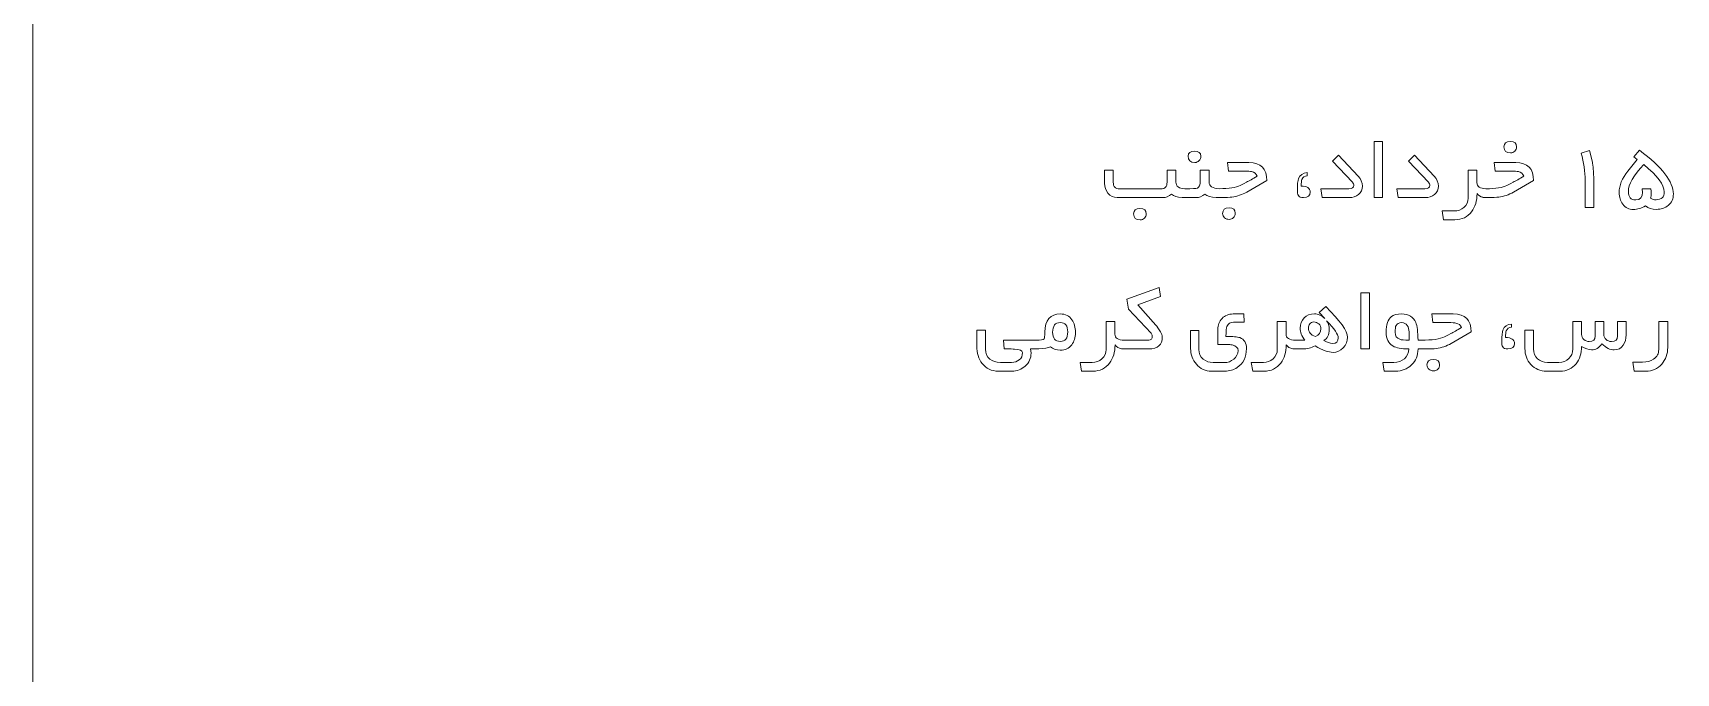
# Model space of a CAD drawing. Header units: millimetres. Extents: x -160 to 532, y -73 to 132.
# Drawn here: x -31.4 to 59.1, y -11.3 to 23.9 of the extents above; entities that cross this region are included whole.
import ezdxf

# ---------------------------------------------------------------- set-up
doc = ezdxf.new("R2010")
doc.units = ezdxf.units.MM
doc.header["$MEASUREMENT"] = 0
doc.layers.add('Layer 1', color=7, linetype='Continuous')

msp = doc.modelspace()

# ---------------------------------------------------------------- linework, layer by layer
at = {"layer": 'Layer 1', "color": 250, "lineweight": 18}
msp.add_open_spline([(-31.4052, -68.1438), (-31.4052, -68.1438), (-31.4052, 127.4564), (-31.4052, 127.4564), (-31.4052, 130.2103), (-29.1591, 132.4564), (-26.4052, 132.4564), (-26.4052, 132.4564), (139.1948, 132.4564), (139.1948, 132.4564), (141.9487, 132.4564), (144.1948, 130.2101), (144.1948, 127.4564), (144.1948, 127.4564), (144.1948, -68.1438), (144.1948, -68.1438), (144.1948, -70.8975), (141.9485, -73.1438), (139.1948, -73.1438), (139.1948, -73.1438), (-26.4052, -73.1438), (-26.4052, -73.1438), (-29.1589, -73.1438), (-31.4052, -70.8976), (-31.4052, -68.1438)], degree=3, knots=[0, 0, 0, 0, 0.125, 0.125, 0.125, 0.25, 0.25, 0.25, 0.375, 0.375, 0.375, 0.5, 0.5, 0.5, 0.625, 0.625, 0.625, 0.75, 0.75, 0.75, 0.875, 0.875, 0.875, 1, 1, 1, 1], dxfattribs=at)
at = {"layer": 'Layer 1', "color": 230, "lineweight": 9}
for points, knots in [([(32.9116, 17.1216), (32.9116, 17.0275), (32.8786, 16.9469), (32.8137, 16.881), (32.7486, 16.8152), (32.6691, 16.7822), (32.5767, 16.7822), (32.3314, 16.7822), (32.2088, 16.8957), (32.2088, 17.1216), (32.2088, 17.3129), (32.325, 17.4081), (32.5575, 17.4081), (32.7936, 17.4081), (32.9116, 17.3129), (32.9116, 17.1216)], [0, 0, 0, 0, 0.2, 0.2, 0.2, 0.4, 0.4, 0.4, 0.6, 0.6, 0.6, 0.8, 0.8, 0.8, 1, 1, 1, 1]), ([(42.9212, 14.8498), (42.9212, 14.8498), (42.4491, 14.8498), (42.4491, 14.8498), (42.4491, 14.8498), (42.4491, 17.9406), (42.4491, 17.9406), (42.4491, 17.9406), (42.9212, 17.9406), (42.9212, 17.9406), (42.9212, 17.9406), (42.9212, 14.8498), (42.9212, 14.8498)], [0, 0, 0, 0, 0.25, 0.25, 0.25, 0.5, 0.5, 0.5, 0.75, 0.75, 0.75, 1, 1, 1, 1]), ([(50.3002, 17.6395), (50.3002, 17.548), (50.2673, 17.4693), (50.2014, 17.4034), (50.1355, 17.3367), (50.0568, 17.3037), (49.9662, 17.3037), (49.7238, 17.3037), (49.603, 17.4154), (49.603, 17.6395), (49.603, 17.8326), (49.7202, 17.9296), (49.9535, 17.9296), (50.185, 17.9296), (50.3002, 17.8326), (50.3002, 17.6395)], [0, 0, 0, 0, 0.2, 0.2, 0.2, 0.4, 0.4, 0.4, 0.6, 0.6, 0.6, 0.8, 0.8, 0.8, 1, 1, 1, 1]), ([(54.5466, 14.3118), (54.5466, 14.3118), (54.0745, 14.3118), (54.0745, 14.3118), (54.0745, 14.3118), (54.0745, 15.7894), (54.0745, 15.7894), (54.0745, 16.2827), (53.9995, 16.7849), (53.8493, 17.2964), (53.8493, 17.2964), (54.3059, 17.4464), (54.3059, 17.4464), (54.3059, 17.4464), (54.4716, 16.8004), (54.4716, 16.8004), (54.4733, 16.7914), (54.4806, 16.7327), (54.4935, 16.6257), (54.5292, 16.3384), (54.5466, 16.0594), (54.5466, 15.7894), (54.5466, 15.7894), (54.5466, 14.3118), (54.5466, 14.3118)], [0, 0, 0, 0, 0.125, 0.125, 0.125, 0.25, 0.25, 0.25, 0.375, 0.375, 0.375, 0.5, 0.5, 0.5, 0.625, 0.625, 0.625, 0.75, 0.75, 0.75, 0.875, 0.875, 0.875, 1, 1, 1, 1]), ([(58.932, 15.0465), (58.932, 14.7875), (58.8377, 14.579), (58.6483, 14.4215), (58.4717, 14.2753), (58.2512, 14.202), (57.9868, 14.202), (57.7488, 14.202), (57.5494, 14.2642), (57.3866, 14.3887), (57.1614, 14.2605), (56.9428, 14.1965), (56.7305, 14.1965), (56.4871, 14.1965), (56.2923, 14.2925), (56.144, 14.4857), (56.0114, 14.6632), (55.9454, 14.8772), (55.9454, 15.1288), (55.9454, 15.5224), (56.1038, 15.9139), (56.4204, 16.3056), (56.4204, 16.3056), (56.9456, 16.9506), (56.9456, 16.9506), (56.9456, 16.9506), (56.758, 17.085), (56.758, 17.085), (56.758, 17.085), (57.0654, 17.452), (57.0654, 17.452), (58.3097, 16.5223), (58.932, 15.7208), (58.932, 15.0465)], [0, 0, 0, 0, 0.0909091, 0.0909091, 0.0909091, 0.1818182, 0.1818182, 0.1818182, 0.2727273, 0.2727273, 0.2727273, 0.3636364, 0.3636364, 0.3636364, 0.4545455, 0.4545455, 0.4545455, 0.5454545, 0.5454545, 0.5454545, 0.6363636, 0.6363636, 0.6363636, 0.7272727, 0.7272727, 0.7272727, 0.8181818, 0.8181818, 0.8181818, 0.9090909, 0.9090909, 0.9090909, 1, 1, 1, 1]), ([(36.5421, 15.7849), (36.5421, 15.7849), (35.4388, 15.1545), (35.4388, 15.1545), (35.1798, 15.0054), (34.9079, 14.913), (34.6244, 14.8772), (34.5055, 14.8619), (34.2839, 14.8529), (33.9592, 14.8504), (33.9592, 14.8504), (33.9592, 14.8498), (33.9592, 14.8498), (33.9592, 14.8498), (33.819, 14.8498), (33.819, 14.8498), (33.819, 14.8498), (33.8009, 14.8498), (33.8009, 14.8498), (33.8009, 14.8498), (33.7992, 14.8498), (33.7992, 14.8498), (33.7992, 14.8498), (33.7867, 14.8498), (33.7867, 14.8498), (33.7867, 14.8498), (33.7791, 14.8498), (33.7791, 14.8498), (33.7791, 14.8498), (33.7587, 14.8498), (33.7587, 14.8498), (33.7587, 14.8498), (33.7587, 14.8503), (33.7587, 14.8503), (33.4764, 14.856), (33.267, 14.9179), (33.1311, 15.0364), (32.9701, 14.912), (32.8155, 14.8498), (32.6672, 14.8498), (32.6672, 14.8498), (32.0689, 14.8498), (32.0689, 14.8498), (32.0689, 14.8498), (32.051, 14.8498), (32.051, 14.8498), (32.051, 14.8498), (31.8739, 14.8498), (31.8739, 14.8498), (31.8739, 14.8498), (31.8739, 14.8559), (31.8739, 14.8559), (31.5983, 14.8744), (31.4078, 14.9344), (31.3022, 15.0364), (31.1374, 14.912), (30.9819, 14.8498), (30.8355, 14.8498), (30.8355, 14.8498), (28.2946, 14.8498), (28.2946, 14.8498), (28.0943, 14.8498), (27.9277, 14.9321), (27.7932, 15.0969), (27.6679, 15.2505), (27.6057, 15.4299), (27.6057, 15.6358), (27.6057, 15.6358), (27.6057, 16.365), (27.6057, 16.365), (27.6057, 16.365), (28.0887, 16.365), (28.0887, 16.365), (28.0887, 16.365), (28.0887, 15.7026), (28.0887, 15.7026), (28.0887, 15.5653), (28.1153, 15.4693), (28.1693, 15.4144), (28.2224, 15.3604), (28.3165, 15.3328), (28.4502, 15.3328), (28.4502, 15.3328), (30.6937, 15.3328), (30.6937, 15.3328), (30.8282, 15.3328), (30.9206, 15.3604), (30.9718, 15.4144), (31.0222, 15.4693), (31.0478, 15.5653), (31.0478, 15.7026), (31.0478, 15.7026), (31.0478, 16.365), (31.0478, 16.365), (31.0478, 16.365), (31.5364, 16.365), (31.5364, 16.365), (31.5364, 16.365), (31.5364, 15.7026), (31.5364, 15.7026), (31.5364, 15.4645), (31.7012, 15.342), (32.0306, 15.3333), (32.4327, 15.3356), (32.6613, 15.3473), (32.7175, 15.3677), (32.8246, 15.4052), (32.8786, 15.5479), (32.8786, 15.7967), (32.8786, 15.859), (32.8786, 15.9542), (32.8786, 16.0804), (32.8786, 16.2075), (32.8786, 16.3028), (32.8786, 16.365), (32.8786, 16.365), (33.3618, 16.365), (33.3618, 16.365), (33.3618, 16.365), (33.3618, 15.7026), (33.3618, 15.7026), (33.3618, 15.4737), (33.5479, 15.3506), (33.9192, 15.3342), (34.4588, 15.344), (34.8454, 15.4041), (35.0801, 15.515), (35.1001, 15.5241), (35.2164, 15.5844), (35.4286, 15.6971), (35.5612, 15.7684), (35.7581, 15.8783), (36.0187, 16.0264), (35.9557, 16.1582), (35.8522, 16.2424), (35.7077, 16.278), (35.6454, 16.2917), (35.5027, 16.299), (35.2813, 16.299), (35.2813, 16.299), (34.4367, 16.299), (34.4367, 16.299), (34.4367, 16.299), (34.37, 16.7768), (34.37, 16.7768), (34.37, 16.7768), (35.5595, 16.7768), (35.5595, 16.7768), (36.2145, 16.7768), (36.5421, 16.4464), (36.5421, 15.7849)], [0, 0, 0, 0, 0.02, 0.02, 0.02, 0.04, 0.04, 0.04, 0.06, 0.06, 0.06, 0.08, 0.08, 0.08, 0.1, 0.1, 0.1, 0.12, 0.12, 0.12, 0.14, 0.14, 0.14, 0.16, 0.16, 0.16, 0.18, 0.18, 0.18, 0.2, 0.2, 0.2, 0.22, 0.22, 0.22, 0.24, 0.24, 0.24, 0.26, 0.26, 0.26, 0.28, 0.28, 0.28, 0.3, 0.3, 0.3, 0.32, 0.32, 0.32, 0.34, 0.34, 0.34, 0.36, 0.36, 0.36, 0.38, 0.38, 0.38, 0.4, 0.4, 0.4, 0.42, 0.42, 0.42, 0.44, 0.44, 0.44, 0.46, 0.46, 0.46, 0.48, 0.48, 0.48, 0.5, 0.5, 0.5, 0.52, 0.52, 0.52, 0.54, 0.54, 0.54, 0.56, 0.56, 0.56, 0.58, 0.58, 0.58, 0.6, 0.6, 0.6, 0.62, 0.62, 0.62, 0.64, 0.64, 0.64, 0.66, 0.66, 0.66, 0.68, 0.68, 0.68, 0.7, 0.7, 0.7, 0.72, 0.72, 0.72, 0.74, 0.74, 0.74, 0.76, 0.76, 0.76, 0.78, 0.78, 0.78, 0.8, 0.8, 0.8, 0.82, 0.82, 0.82, 0.84, 0.84, 0.84, 0.86, 0.86, 0.86, 0.88, 0.88, 0.88, 0.9, 0.9, 0.9, 0.92, 0.92, 0.92, 0.94, 0.94, 0.94, 0.96, 0.96, 0.96, 0.98, 0.98, 0.98, 1, 1, 1, 1]), ([(41.804, 15.4802), (41.804, 15.2871), (41.7318, 15.1316), (41.5863, 15.0135), (41.4527, 14.9047), (41.2871, 14.8498), (41.0904, 14.8498), (41.0904, 14.8498), (39.5926, 14.8498), (39.5926, 14.8498), (39.5926, 14.8498), (39.5258, 15.3328), (39.5258, 15.3328), (39.5258, 15.3328), (41.063, 15.3328), (41.063, 15.3328), (41.2423, 15.3328), (41.3319, 15.396), (41.3319, 15.5214), (41.3319, 15.5854), (41.3064, 15.644), (41.2541, 15.6962), (41.2541, 15.6962), (40.1663, 16.849), (40.1663, 16.849), (40.1663, 16.849), (40.4911, 17.1775), (40.4911, 17.1775), (40.4911, 17.1775), (41.5762, 16.0264), (41.5762, 16.0264), (41.7281, 15.8672), (41.804, 15.6851), (41.804, 15.4802)], [0, 0, 0, 0, 0.0909091, 0.0909091, 0.0909091, 0.1818182, 0.1818182, 0.1818182, 0.2727273, 0.2727273, 0.2727273, 0.3636364, 0.3636364, 0.3636364, 0.4545455, 0.4545455, 0.4545455, 0.5454545, 0.5454545, 0.5454545, 0.6363636, 0.6363636, 0.6363636, 0.7272727, 0.7272727, 0.7272727, 0.8181818, 0.8181818, 0.8181818, 0.9090909, 0.9090909, 0.9090909, 1, 1, 1, 1]), ([(45.989, 15.4802), (45.989, 15.2871), (45.9168, 15.1316), (45.7713, 15.0135), (45.6376, 14.9047), (45.472, 14.8498), (45.2753, 14.8498), (45.2753, 14.8498), (43.7776, 14.8498), (43.7776, 14.8498), (43.7776, 14.8498), (43.7108, 15.3328), (43.7108, 15.3328), (43.7108, 15.3328), (45.248, 15.3328), (45.248, 15.3328), (45.4272, 15.3328), (45.5169, 15.396), (45.5169, 15.5214), (45.5169, 15.5854), (45.4913, 15.644), (45.4391, 15.6962), (45.4391, 15.6962), (44.3513, 16.849), (44.3513, 16.849), (44.3513, 16.849), (44.6761, 17.1775), (44.6761, 17.1775), (44.6761, 17.1775), (45.7612, 16.0264), (45.7612, 16.0264), (45.9131, 15.8672), (45.989, 15.6851), (45.989, 15.4802)], [0, 0, 0, 0, 0.0909091, 0.0909091, 0.0909091, 0.1818182, 0.1818182, 0.1818182, 0.2727273, 0.2727273, 0.2727273, 0.3636364, 0.3636364, 0.3636364, 0.4545455, 0.4545455, 0.4545455, 0.5454545, 0.5454545, 0.5454545, 0.6363636, 0.6363636, 0.6363636, 0.7272727, 0.7272727, 0.7272727, 0.8181818, 0.8181818, 0.8181818, 0.9090909, 0.9090909, 0.9090909, 1, 1, 1, 1]), ([(51.2298, 15.7821), (51.2298, 15.7821), (50.1254, 15.1526), (50.1254, 15.1526), (49.8665, 15.0045), (49.5948, 14.912), (49.3103, 14.8764), (49.1913, 14.8616), (48.9673, 14.8529), (48.6377, 14.8504), (48.6377, 14.8504), (48.6377, 14.8498), (48.6377, 14.8498), (48.6377, 14.8498), (48.604, 14.8503), (48.604, 14.8503), (48.604, 14.8503), (48.6013, 14.8503), (48.6013, 14.8503), (48.6013, 14.8503), (48.4446, 14.8498), (48.4446, 14.8498), (48.4446, 14.8498), (48.4446, 14.8688), (48.4446, 14.8688), (48.3005, 14.8999), (48.1922, 14.9696), (48.12, 15.0776), (48.12, 14.6741), (48.0193, 14.3392), (47.8189, 14.073), (47.5993, 13.7784), (47.2918, 13.631), (46.8984, 13.631), (46.8984, 13.631), (46.2725, 13.631), (46.2725, 13.631), (46.2725, 13.631), (46.1949, 14.1142), (46.1949, 14.1142), (46.1949, 14.1142), (46.86, 14.1142), (46.86, 14.1142), (47.0677, 14.1142), (47.2461, 14.1791), (47.3944, 14.31), (47.55, 14.4453), (47.6276, 14.6165), (47.6276, 14.8215), (47.6276, 14.8215), (47.6276, 16.365), (47.6276, 16.365), (47.6276, 16.365), (48.1108, 16.365), (48.1108, 16.365), (48.1108, 16.365), (48.1108, 15.6705), (48.1108, 15.6705), (48.1108, 15.4581), (48.2781, 15.3459), (48.6124, 15.3336), (49.1481, 15.3439), (49.5325, 15.4044), (49.7669, 15.5141), (49.786, 15.5231), (49.9023, 15.5844), (50.1145, 15.6971), (50.2471, 15.7684), (50.444, 15.8783), (50.7046, 16.0264), (50.6416, 16.1582), (50.5381, 16.2424), (50.3935, 16.278), (50.3313, 16.2917), (50.1886, 16.299), (49.9672, 16.299), (49.9672, 16.299), (49.1226, 16.299), (49.1226, 16.299), (49.1226, 16.299), (49.0559, 16.7768), (49.0559, 16.7768), (49.0559, 16.7768), (50.2463, 16.7768), (50.2463, 16.7768), (50.9022, 16.7768), (51.2298, 16.4455), (51.2298, 15.7821)], [0, 0, 0, 0, 0.0344828, 0.0344828, 0.0344828, 0.0689655, 0.0689655, 0.0689655, 0.1034483, 0.1034483, 0.1034483, 0.137931, 0.137931, 0.137931, 0.1724138, 0.1724138, 0.1724138, 0.2068966, 0.2068966, 0.2068966, 0.2413793, 0.2413793, 0.2413793, 0.2758621, 0.2758621, 0.2758621, 0.3103448, 0.3103448, 0.3103448, 0.3448276, 0.3448276, 0.3448276, 0.3793103, 0.3793103, 0.3793103, 0.4137931, 0.4137931, 0.4137931, 0.4482759, 0.4482759, 0.4482759, 0.4827586, 0.4827586, 0.4827586, 0.5172414, 0.5172414, 0.5172414, 0.5517241, 0.5517241, 0.5517241, 0.5862069, 0.5862069, 0.5862069, 0.6206897, 0.6206897, 0.6206897, 0.6551724, 0.6551724, 0.6551724, 0.6896552, 0.6896552, 0.6896552, 0.7241379, 0.7241379, 0.7241379, 0.7586207, 0.7586207, 0.7586207, 0.7931034, 0.7931034, 0.7931034, 0.8275862, 0.8275862, 0.8275862, 0.862069, 0.862069, 0.862069, 0.8965517, 0.8965517, 0.8965517, 0.9310345, 0.9310345, 0.9310345, 0.9655172, 0.9655172, 0.9655172, 1, 1, 1, 1]), ([(58.4269, 15.1663), (58.4269, 15.5452), (58.0517, 16.0457), (57.3024, 16.6669), (56.7342, 16.0712), (56.4506, 15.5745), (56.4506, 15.1764), (56.4506, 14.8745), (56.5859, 14.7236), (56.8576, 14.7236), (57.1057, 14.7236), (57.23, 14.8626), (57.2319, 15.1417), (57.2283, 15.1609), (57.221, 15.2212), (57.2081, 15.3219), (57.2081, 15.3219), (57.6812, 15.3219), (57.6812, 15.3219), (57.7022, 15.2798), (57.7132, 15.2186), (57.7132, 15.138), (57.7132, 14.988), (57.6967, 14.8818), (57.6637, 14.8196), (57.758, 14.7592), (57.8623, 14.729), (57.9767, 14.729), (58.2769, 14.729), (58.4269, 14.8745), (58.4269, 15.1663)], [0, 0, 0, 0, 0.1, 0.1, 0.1, 0.2, 0.2, 0.2, 0.3, 0.3, 0.3, 0.4, 0.4, 0.4, 0.5, 0.5, 0.5, 0.6, 0.6, 0.6, 0.7, 0.7, 0.7, 0.8, 0.8, 0.8, 0.9, 0.9, 0.9, 1, 1, 1, 1]), ([(38.9329, 15.1453), (38.9329, 14.9486), (38.8103, 14.8498), (38.5651, 14.8498), (38.4205, 14.8498), (38.3245, 14.8882), (38.2787, 14.9651), (38.2431, 15.0227), (38.2247, 15.1271), (38.2247, 15.2798), (38.2247, 15.5698), (38.2467, 15.7738), (38.2915, 15.8919), (38.3665, 16.0905), (38.524, 16.2012), (38.7636, 16.2223), (38.7636, 16.2223), (38.7636, 16.0474), (38.7636, 16.0474), (38.6228, 16.0356), (38.5276, 15.9679), (38.4792, 15.8462), (38.4526, 15.7804), (38.4351, 15.6577), (38.4287, 15.4783), (38.7646, 15.4783), (38.9329, 15.3677), (38.9329, 15.1453)], [0, 0, 0, 0, 0.1111111, 0.1111111, 0.1111111, 0.2222222, 0.2222222, 0.2222222, 0.3333333, 0.3333333, 0.3333333, 0.4444444, 0.4444444, 0.4444444, 0.5555556, 0.5555556, 0.5555556, 0.6666667, 0.6666667, 0.6666667, 0.7777778, 0.7777778, 0.7777778, 0.8888889, 0.8888889, 0.8888889, 1, 1, 1, 1]), ([(29.9058, 13.9531), (29.9058, 13.8579), (29.873, 13.7793), (29.808, 13.7152), (29.7431, 13.6522), (29.6634, 13.6201), (29.571, 13.6201), (29.3294, 13.6201), (29.2087, 13.7308), (29.2087, 13.9531), (29.2087, 14.148), (29.3231, 14.2458), (29.5518, 14.2458), (29.7879, 14.2458), (29.9058, 14.148), (29.9058, 13.9531)], [0, 0, 0, 0, 0.2, 0.2, 0.2, 0.4, 0.4, 0.4, 0.6, 0.6, 0.6, 0.8, 0.8, 0.8, 1, 1, 1, 1]), ([(34.8074, 13.9861), (34.8074, 13.8928), (34.7754, 13.8131), (34.7122, 13.7473), (34.649, 13.6805), (34.5704, 13.6475), (34.4761, 13.6475), (34.3728, 13.6475), (34.2877, 13.6758), (34.22, 13.7336), (34.1467, 13.7949), (34.1101, 13.8763), (34.1101, 13.9779), (34.1101, 14.1782), (34.2273, 14.2788), (34.4606, 14.2788), (34.6921, 14.2788), (34.8074, 14.181), (34.8074, 13.9861)], [0, 0, 0, 0, 0.1666667, 0.1666667, 0.1666667, 0.3333333, 0.3333333, 0.3333333, 0.5, 0.5, 0.5, 0.6666667, 0.6666667, 0.6666667, 0.8333333, 0.8333333, 0.8333333, 1, 1, 1, 1]), ([(30.7846, 7.1769), (30.7846, 6.7394), (30.5384, 6.5208), (30.0471, 6.5208), (30.0471, 6.5208), (28.7048, 6.5208), (28.7048, 6.5208), (28.7048, 6.5208), (28.6935, 6.5208), (28.6935, 6.5208), (28.6935, 6.5208), (28.5392, 6.5208), (28.5392, 6.5208), (28.5392, 6.5208), (28.5392, 6.5343), (28.5392, 6.5343), (28.3813, 6.5623), (28.2638, 6.6338), (28.1871, 6.7486), (28.1871, 6.3451), (28.0864, 6.0102), (27.886, 5.744), (27.6664, 5.4494), (27.3589, 5.302), (26.9655, 5.302), (26.9655, 5.302), (26.3396, 5.302), (26.3396, 5.302), (26.3396, 5.302), (26.262, 5.7852), (26.262, 5.7852), (26.262, 5.7852), (26.9271, 5.7852), (26.9271, 5.7852), (27.1348, 5.7852), (27.3131, 5.8501), (27.4614, 5.981), (27.6171, 6.1164), (27.6947, 6.2875), (27.6947, 6.4925), (27.6947, 6.4925), (27.6947, 8.036), (27.6947, 8.036), (27.6947, 8.036), (28.1779, 8.036), (28.1779, 8.036), (28.1779, 8.036), (28.1779, 7.3415), (28.1779, 7.3415), (28.1779, 7.1238), (28.3536, 7.0113), (28.7048, 7.0038), (28.7048, 7.0038), (30.0453, 7.0038), (30.0453, 7.0038), (30.1724, 7.0038), (30.2356, 7.079), (30.2356, 7.229), (30.2356, 7.2986), (30.2154, 7.3543), (30.1743, 7.3955), (30.1743, 7.3955), (28.9225, 8.7148), (28.9225, 8.7148), (28.9225, 8.7148), (28.8421, 9.2539), (28.8421, 9.2539), (28.8421, 9.2539), (30.6116, 9.897), (30.6116, 9.897), (30.6116, 9.897), (30.6839, 9.4093), (30.6839, 9.4093), (30.6839, 9.4093), (29.4359, 8.9426), (29.4359, 8.9426), (29.4359, 8.9426), (30.425, 7.8365), (30.425, 7.8365), (30.4945, 7.7578), (30.5842, 7.6306), (30.6931, 7.4559), (30.7544, 7.358), (30.7846, 7.2646), (30.7846, 7.1769)], [0, 0, 0, 0, 0.0357143, 0.0357143, 0.0357143, 0.0714286, 0.0714286, 0.0714286, 0.1071429, 0.1071429, 0.1071429, 0.1428571, 0.1428571, 0.1428571, 0.1785714, 0.1785714, 0.1785714, 0.2142857, 0.2142857, 0.2142857, 0.25, 0.25, 0.25, 0.2857143, 0.2857143, 0.2857143, 0.3214286, 0.3214286, 0.3214286, 0.3571429, 0.3571429, 0.3571429, 0.3928571, 0.3928571, 0.3928571, 0.4285714, 0.4285714, 0.4285714, 0.4642857, 0.4642857, 0.4642857, 0.5, 0.5, 0.5, 0.5357143, 0.5357143, 0.5357143, 0.5714286, 0.5714286, 0.5714286, 0.6071429, 0.6071429, 0.6071429, 0.6428571, 0.6428571, 0.6428571, 0.6785714, 0.6785714, 0.6785714, 0.7142857, 0.7142857, 0.7142857, 0.75, 0.75, 0.75, 0.7857143, 0.7857143, 0.7857143, 0.8214286, 0.8214286, 0.8214286, 0.8571429, 0.8571429, 0.8571429, 0.8928571, 0.8928571, 0.8928571, 0.9285714, 0.9285714, 0.9285714, 0.9642857, 0.9642857, 0.9642857, 1, 1, 1, 1]), ([(42.1906, 6.5208), (42.1906, 6.5208), (41.7185, 6.5208), (41.7185, 6.5208), (41.7185, 6.5208), (41.7185, 9.6116), (41.7185, 9.6116), (41.7185, 9.6116), (42.1906, 9.6116), (42.1906, 9.6116), (42.1906, 9.6116), (42.1906, 6.5208), (42.1906, 6.5208)], [0, 0, 0, 0, 0.25, 0.25, 0.25, 0.5, 0.5, 0.5, 0.75, 0.75, 0.75, 1, 1, 1, 1]), ([(26.0057, 7.4276), (26.0057, 7.1503), (25.937, 6.9234), (25.7998, 6.7468), (25.6498, 6.5519), (25.4403, 6.455), (25.1703, 6.455), (24.9644, 6.455), (24.7833, 6.5154), (24.6269, 6.6361), (24.496, 6.5792), (24.2822, 6.5429), (23.9862, 6.5273), (23.9862, 6.5273), (23.9862, 6.5208), (23.9862, 6.5208), (23.9862, 6.5208), (23.8098, 6.5208), (23.8098, 6.5208), (23.8098, 6.5208), (23.5388, 6.5208), (23.5388, 6.5208), (23.5388, 6.5208), (23.5608, 6.2847), (23.5608, 6.2847), (23.5608, 6.0048), (23.4547, 5.7687), (23.2424, 5.5775), (23.0348, 5.3945), (22.7896, 5.302), (22.5059, 5.302), (22.5059, 5.302), (21.7639, 5.302), (21.7639, 5.302), (21.3833, 5.302), (21.084, 5.4411), (20.8663, 5.7202), (20.6677, 5.9755), (20.5689, 6.2984), (20.5689, 6.6901), (20.5689, 6.6901), (20.5689, 7.5528), (20.5689, 7.5528), (20.5689, 7.5528), (21.052, 7.5528), (21.052, 7.5528), (21.052, 7.5528), (21.052, 6.5052), (21.052, 6.5052), (21.052, 6.2755), (21.1326, 6.0953), (21.2936, 5.9645), (21.4418, 5.8446), (21.634, 5.7852), (21.8691, 5.7852), (21.8691, 5.7852), (22.4884, 5.7852), (22.4884, 5.7852), (22.6596, 5.7852), (22.8014, 5.831), (22.9122, 5.9225), (23.0301, 6.0203), (23.0887, 6.1548), (23.0887, 6.325), (23.0887, 6.4284), (22.9414, 6.4925), (22.6469, 6.5154), (22.5929, 6.5208), (22.4061, 6.5236), (22.0859, 6.5236), (22.0859, 6.5236), (22.0429, 7.0038), (22.0429, 7.0038), (22.0429, 7.0038), (23.8098, 7.0038), (23.8098, 7.0038), (23.8098, 7.0038), (23.8225, 7.0038), (23.8225, 7.0038), (24.0893, 7.0046), (24.2452, 7.0312), (24.2911, 7.0844), (24.3048, 7.1019), (24.3149, 7.2253), (24.3203, 7.454), (24.3368, 8.1165), (24.6241, 8.4478), (25.184, 8.4478), (25.4521, 8.4478), (25.6608, 8.3407), (25.8108, 8.1266), (25.9408, 7.9389), (26.0057, 7.7057), (26.0057, 7.4276)], [0, 0, 0, 0, 0.0322581, 0.0322581, 0.0322581, 0.0645161, 0.0645161, 0.0645161, 0.0967742, 0.0967742, 0.0967742, 0.1290323, 0.1290323, 0.1290323, 0.1612903, 0.1612903, 0.1612903, 0.1935484, 0.1935484, 0.1935484, 0.2258065, 0.2258065, 0.2258065, 0.2580645, 0.2580645, 0.2580645, 0.2903226, 0.2903226, 0.2903226, 0.3225806, 0.3225806, 0.3225806, 0.3548387, 0.3548387, 0.3548387, 0.3870968, 0.3870968, 0.3870968, 0.4193548, 0.4193548, 0.4193548, 0.4516129, 0.4516129, 0.4516129, 0.483871, 0.483871, 0.483871, 0.516129, 0.516129, 0.516129, 0.5483871, 0.5483871, 0.5483871, 0.5806452, 0.5806452, 0.5806452, 0.6129032, 0.6129032, 0.6129032, 0.6451613, 0.6451613, 0.6451613, 0.6774194, 0.6774194, 0.6774194, 0.7096774, 0.7096774, 0.7096774, 0.7419355, 0.7419355, 0.7419355, 0.7741935, 0.7741935, 0.7741935, 0.8064516, 0.8064516, 0.8064516, 0.8387097, 0.8387097, 0.8387097, 0.8709677, 0.8709677, 0.8709677, 0.9032258, 0.9032258, 0.9032258, 0.9354839, 0.9354839, 0.9354839, 0.9677419, 0.9677419, 0.9677419, 1, 1, 1, 1]), ([(35.4216, 6.5437), (35.4216, 6.0715), (35.2506, 5.723), (34.9093, 5.4997), (34.707, 5.368), (34.4839, 5.302), (34.2386, 5.302), (34.2386, 5.302), (33.4901, 5.302), (33.4901, 5.302), (33.159, 5.302), (32.8835, 5.4284), (32.664, 5.68), (32.4526, 5.9206), (32.3475, 6.2097), (32.3475, 6.5455), (32.3475, 6.5455), (32.3475, 7.5419), (32.3475, 7.5419), (32.3475, 7.5419), (32.8031, 7.5419), (32.8031, 7.5419), (32.8031, 7.5419), (32.8031, 6.4925), (32.8031, 6.4925), (32.8031, 6.2774), (32.8817, 6.1027), (33.0392, 5.9673), (33.1892, 5.8383), (33.3722, 5.7742), (33.588, 5.7742), (33.588, 5.7742), (34.2103, 5.7742), (34.2103, 5.7742), (34.3997, 5.7742), (34.5689, 5.8355), (34.719, 5.959), (34.8799, 6.0871), (34.9605, 6.2444), (34.9605, 6.4302), (34.9605, 6.5894), (34.8507, 6.6937), (34.6311, 6.7432), (34.5717, 6.7559), (34.5314, 6.7623), (34.5103, 6.7623), (34.5103, 6.7623), (33.8406, 6.7623), (33.8406, 6.7623), (33.8406, 6.7623), (33.8406, 7.5903), (33.8406, 7.5903), (33.8406, 7.8384), (33.9203, 8.0433), (34.0785, 8.2052), (34.2377, 8.3672), (34.4417, 8.4478), (34.6915, 8.4478), (34.6915, 8.4478), (35.2688, 8.4478), (35.2688, 8.4478), (35.2688, 8.4478), (35.2881, 7.9921), (35.2881, 7.9921), (35.2881, 7.9921), (34.7089, 7.9921), (34.7089, 7.9921), (34.536, 7.9921), (34.416, 7.9153), (34.3502, 7.7615), (34.3191, 7.6874), (34.3, 7.5044), (34.2908, 7.2134), (34.6723, 7.2134), (34.9266, 7.1896), (35.0539, 7.1439), (35.299, 7.0505), (35.4216, 6.8512), (35.4216, 6.5437)], [0, 0, 0, 0, 0.0384615, 0.0384615, 0.0384615, 0.0769231, 0.0769231, 0.0769231, 0.1153846, 0.1153846, 0.1153846, 0.1538462, 0.1538462, 0.1538462, 0.1923077, 0.1923077, 0.1923077, 0.2307692, 0.2307692, 0.2307692, 0.2692308, 0.2692308, 0.2692308, 0.3076923, 0.3076923, 0.3076923, 0.3461538, 0.3461538, 0.3461538, 0.3846154, 0.3846154, 0.3846154, 0.4230769, 0.4230769, 0.4230769, 0.4615385, 0.4615385, 0.4615385, 0.5, 0.5, 0.5, 0.5384615, 0.5384615, 0.5384615, 0.5769231, 0.5769231, 0.5769231, 0.6153846, 0.6153846, 0.6153846, 0.6538462, 0.6538462, 0.6538462, 0.6923077, 0.6923077, 0.6923077, 0.7307692, 0.7307692, 0.7307692, 0.7692308, 0.7692308, 0.7692308, 0.8076923, 0.8076923, 0.8076923, 0.8461538, 0.8461538, 0.8461538, 0.8846154, 0.8846154, 0.8846154, 0.9230769, 0.9230769, 0.9230769, 0.9615385, 0.9615385, 0.9615385, 1, 1, 1, 1]), ([(40.9838, 7.1622), (40.9838, 6.95), (40.9041, 6.7587), (40.7449, 6.5885), (40.5857, 6.4192), (40.4018, 6.3342), (40.1923, 6.3342), (39.937, 6.3342), (39.6068, 6.4531), (39.2004, 6.6901), (38.9936, 6.583), (38.7622, 6.5281), (38.5061, 6.5262), (38.5061, 6.5262), (38.13, 6.5224), (38.13, 6.5224), (38.13, 6.5224), (38.13, 6.5208), (38.13, 6.5208), (38.13, 6.5208), (38.0806, 6.5219), (38.0806, 6.5219), (38.0806, 6.5219), (37.9698, 6.5208), (37.9698, 6.5208), (37.9698, 6.5208), (37.9698, 6.5334), (37.9698, 6.5334), (37.8091, 6.5608), (37.6897, 6.6324), (37.6122, 6.7486), (37.6122, 6.3451), (37.5115, 6.0102), (37.3111, 5.744), (37.0915, 5.4494), (36.784, 5.302), (36.3906, 5.302), (36.3906, 5.302), (35.7648, 5.302), (35.7648, 5.302), (35.7648, 5.302), (35.6871, 5.7852), (35.6871, 5.7852), (35.6871, 5.7852), (36.3522, 5.7852), (36.3522, 5.7852), (36.56, 5.7852), (36.7383, 5.8501), (36.8866, 5.981), (37.0422, 6.1164), (37.1199, 6.2875), (37.1199, 6.4925), (37.1199, 6.4925), (37.1199, 8.036), (37.1199, 8.036), (37.1199, 8.036), (37.603, 8.036), (37.603, 8.036), (37.603, 8.036), (37.603, 7.3415), (37.603, 7.3415), (37.603, 7.1238), (37.7787, 7.0113), (38.13, 7.0038), (38.13, 7.0038), (38.13, 6.9984), (38.13, 6.9984), (38.13, 6.9984), (38.6396, 6.9984), (38.6396, 6.9984), (38.4639, 7.2318), (38.3761, 7.454), (38.3761, 7.6653), (38.3761, 7.895), (38.4493, 8.0835), (38.5957, 8.2318), (38.7422, 8.3792), (38.9306, 8.4532), (39.1603, 8.4532), (39.3679, 8.4532), (39.5601, 8.3662), (39.7393, 8.1933), (39.7393, 8.1933), (39.4228, 8.5209), (39.4228, 8.5209), (39.4228, 8.5209), (39.7851, 8.8485), (39.7851, 8.8485), (40.5839, 8.0854), (40.9838, 7.5236), (40.9838, 7.1622)], [0, 0, 0, 0, 0.0333333, 0.0333333, 0.0333333, 0.0666667, 0.0666667, 0.0666667, 0.1, 0.1, 0.1, 0.1333333, 0.1333333, 0.1333333, 0.1666667, 0.1666667, 0.1666667, 0.2, 0.2, 0.2, 0.2333333, 0.2333333, 0.2333333, 0.2666667, 0.2666667, 0.2666667, 0.3, 0.3, 0.3, 0.3333333, 0.3333333, 0.3333333, 0.3666667, 0.3666667, 0.3666667, 0.4, 0.4, 0.4, 0.4333333, 0.4333333, 0.4333333, 0.4666667, 0.4666667, 0.4666667, 0.5, 0.5, 0.5, 0.5333333, 0.5333333, 0.5333333, 0.5666667, 0.5666667, 0.5666667, 0.6, 0.6, 0.6, 0.6333333, 0.6333333, 0.6333333, 0.6666667, 0.6666667, 0.6666667, 0.7, 0.7, 0.7, 0.7333333, 0.7333333, 0.7333333, 0.7666667, 0.7666667, 0.7666667, 0.8, 0.8, 0.8, 0.8333333, 0.8333333, 0.8333333, 0.8666667, 0.8666667, 0.8666667, 0.9, 0.9, 0.9, 0.9333333, 0.9333333, 0.9333333, 0.9666667, 0.9666667, 0.9666667, 1, 1, 1, 1]), ([(47.7946, 7.4559), (47.7946, 7.4559), (46.6913, 6.8255), (46.6913, 6.8255), (46.4323, 6.6764), (46.1605, 6.584), (45.877, 6.5482), (45.7553, 6.5325), (45.5257, 6.5236), (45.1879, 6.5213), (45.1879, 6.5213), (45.1879, 6.5208), (45.1879, 6.5208), (45.1879, 6.5208), (45.0715, 6.5208), (45.0715, 6.5208), (45.0715, 6.5208), (45.0517, 6.5208), (45.0517, 6.5208), (45.0517, 6.5208), (45.0317, 6.5208), (45.0317, 6.5208), (45.0317, 6.5208), (45.0113, 6.5208), (45.0113, 6.5208), (45.0113, 6.5208), (44.8686, 6.5208), (44.8686, 6.5208), (44.8686, 6.1676), (44.7506, 5.8758), (44.5136, 5.6461), (44.2766, 5.4164), (43.9811, 5.302), (43.6252, 5.302), (43.6252, 5.302), (43.0031, 5.302), (43.0031, 5.302), (43.0031, 5.302), (42.9363, 5.7852), (42.9363, 5.7852), (42.9363, 5.7852), (43.5448, 5.7852), (43.5448, 5.7852), (43.7734, 5.7852), (43.9637, 5.851), (44.1155, 5.9838), (44.2674, 6.1154), (44.348, 6.2948), (44.3572, 6.5217), (43.9592, 6.5217), (43.6664, 6.5767), (43.4788, 6.6854), (43.2345, 6.8283), (43.1118, 7.0844), (43.1118, 7.454), (43.1118, 7.8575), (43.2089, 8.1403), (43.4038, 8.3032), (43.5163, 8.3992), (43.7066, 8.4478), (43.9747, 8.4478), (44.3582, 8.4478), (44.6152, 8.2886), (44.7461, 7.971), (44.8211, 7.7853), (44.8622, 7.4632), (44.8695, 7.0038), (44.8695, 7.0038), (45.0113, 7.0038), (45.0113, 7.0038), (45.0113, 7.0038), (45.0404, 7.0038), (45.0404, 7.0038), (45.649, 7.0057), (46.0794, 7.0662), (46.3326, 7.1861), (46.3527, 7.1951), (46.4689, 7.2555), (46.6812, 7.3681), (46.8138, 7.4394), (47.0106, 7.5493), (47.2713, 7.6974), (47.2082, 7.8292), (47.1048, 7.9134), (46.9602, 7.949), (46.898, 7.9627), (46.7553, 7.97), (46.5338, 7.97), (46.5338, 7.97), (45.6893, 7.97), (45.6893, 7.97), (45.6893, 7.97), (45.6225, 8.4478), (45.6225, 8.4478), (45.6225, 8.4478), (46.8121, 8.4478), (46.8121, 8.4478), (47.467, 8.4478), (47.7946, 8.1174), (47.7946, 7.4559)], [0, 0, 0, 0, 0.030303, 0.030303, 0.030303, 0.0606061, 0.0606061, 0.0606061, 0.0909091, 0.0909091, 0.0909091, 0.1212121, 0.1212121, 0.1212121, 0.1515152, 0.1515152, 0.1515152, 0.1818182, 0.1818182, 0.1818182, 0.2121212, 0.2121212, 0.2121212, 0.2424242, 0.2424242, 0.2424242, 0.2727273, 0.2727273, 0.2727273, 0.3030303, 0.3030303, 0.3030303, 0.3333333, 0.3333333, 0.3333333, 0.3636364, 0.3636364, 0.3636364, 0.3939394, 0.3939394, 0.3939394, 0.4242424, 0.4242424, 0.4242424, 0.4545455, 0.4545455, 0.4545455, 0.4848485, 0.4848485, 0.4848485, 0.5151515, 0.5151515, 0.5151515, 0.5454545, 0.5454545, 0.5454545, 0.5757576, 0.5757576, 0.5757576, 0.6060606, 0.6060606, 0.6060606, 0.6363636, 0.6363636, 0.6363636, 0.6666667, 0.6666667, 0.6666667, 0.6969697, 0.6969697, 0.6969697, 0.7272727, 0.7272727, 0.7272727, 0.7575758, 0.7575758, 0.7575758, 0.7878788, 0.7878788, 0.7878788, 0.8181818, 0.8181818, 0.8181818, 0.8484848, 0.8484848, 0.8484848, 0.8787879, 0.8787879, 0.8787879, 0.9090909, 0.9090909, 0.9090909, 0.9393939, 0.9393939, 0.9393939, 0.969697, 0.969697, 0.969697, 1, 1, 1, 1]), ([(25.583, 7.4559), (25.583, 7.8026), (25.4448, 7.9756), (25.1694, 7.9756), (24.8885, 7.9756), (24.7486, 7.7962), (24.7486, 7.4367), (24.7486, 7.1045), (24.8885, 6.938), (25.1694, 6.938), (25.4448, 6.938), (25.583, 7.1109), (25.583, 7.4559)], [0, 0, 0, 0, 0.25, 0.25, 0.25, 0.5, 0.5, 0.5, 0.75, 0.75, 0.75, 1, 1, 1, 1]), ([(39.5235, 7.6316), (39.5235, 7.7405), (39.4832, 7.8301), (39.4037, 7.9014), (39.3231, 7.9728), (39.228, 8.0085), (39.1172, 8.0085), (39.0304, 8.0085), (38.9599, 7.9719), (38.9068, 7.8988), (38.8565, 7.8328), (38.8318, 7.7561), (38.8318, 7.6663), (38.8318, 7.4578), (38.9599, 7.304), (39.216, 7.2043), (39.4209, 7.2948), (39.5235, 7.4375), (39.5235, 7.6316)], [0, 0, 0, 0, 0.1666667, 0.1666667, 0.1666667, 0.3333333, 0.3333333, 0.3333333, 0.5, 0.5, 0.5, 0.6666667, 0.6666667, 0.6666667, 0.8333333, 0.8333333, 0.8333333, 1, 1, 1, 1]), ([(40.4787, 7.1311), (40.4787, 7.3241), (40.2655, 7.6352), (39.8382, 8.0653), (39.9362, 7.9537), (39.9846, 7.8009), (39.9846, 7.6059), (39.9846, 7.2986), (39.8858, 7.0936), (39.6881, 6.992), (39.8711, 6.8831), (40.0285, 6.8283), (40.1612, 6.8283), (40.3725, 6.8283), (40.4787, 6.9288), (40.4787, 7.1311)], [0, 0, 0, 0, 0.2, 0.2, 0.2, 0.4, 0.4, 0.4, 0.6, 0.6, 0.6, 0.8, 0.8, 0.8, 1, 1, 1, 1]), ([(44.3728, 7.0038), (44.3728, 7.0038), (44.3728, 7.4613), (44.3728, 7.4613), (44.3728, 7.5959), (44.3407, 7.7103), (44.2766, 7.8073), (44.2035, 7.916), (44.1019, 7.97), (43.9738, 7.97), (43.82, 7.97), (43.7158, 7.9179), (43.6627, 7.8146), (43.6252, 7.7396), (43.6059, 7.616), (43.6059, 7.4431), (43.6059, 7.2391), (43.691, 7.1092), (43.8603, 7.0524), (43.9518, 7.0203), (44.1229, 7.0038), (44.3728, 7.0038)], [0, 0, 0, 0, 0.1428571, 0.1428571, 0.1428571, 0.2857143, 0.2857143, 0.2857143, 0.4285714, 0.4285714, 0.4285714, 0.5714286, 0.5714286, 0.5714286, 0.7142857, 0.7142857, 0.7142857, 0.8571429, 0.8571429, 0.8571429, 1, 1, 1, 1]), ([(50.1855, 6.8163), (50.1855, 6.6196), (50.0629, 6.5208), (49.8176, 6.5208), (49.673, 6.5208), (49.577, 6.5592), (49.5313, 6.6361), (49.4956, 6.6937), (49.4773, 6.7981), (49.4773, 6.9508), (49.4773, 7.2408), (49.4992, 7.4448), (49.544, 7.563), (49.619, 7.7615), (49.7765, 7.8722), (50.0162, 7.8933), (50.0162, 7.8933), (50.0162, 7.7184), (50.0162, 7.7184), (49.8753, 7.7066), (49.7801, 7.6389), (49.7317, 7.5172), (49.7051, 7.4514), (49.6877, 7.3288), (49.6813, 7.1493), (50.0171, 7.1493), (50.1855, 7.0387), (50.1855, 6.8163)], [0, 0, 0, 0, 0.1111111, 0.1111111, 0.1111111, 0.2222222, 0.2222222, 0.2222222, 0.3333333, 0.3333333, 0.3333333, 0.4444444, 0.4444444, 0.4444444, 0.5555556, 0.5555556, 0.5555556, 0.6666667, 0.6666667, 0.6666667, 0.7777778, 0.7777778, 0.7777778, 0.8888889, 0.8888889, 0.8888889, 1, 1, 1, 1]), ([(56.3285, 7.2948), (56.3285, 7.0698), (56.2755, 6.8821), (56.1703, 6.7321), (56.0522, 6.5583), (55.8857, 6.4713), (55.6715, 6.4713), (55.452, 6.4713), (55.226, 6.5812), (54.9935, 6.8007), (54.8381, 6.5812), (54.6477, 6.4713), (54.4244, 6.4713), (54.2497, 6.4713), (54.0676, 6.5364), (53.8801, 6.6654), (53.8801, 6.2819), (53.7785, 5.9635), (53.5745, 5.7119), (53.3549, 5.4383), (53.0584, 5.302), (52.6842, 5.302), (52.6842, 5.302), (51.9495, 5.302), (51.9495, 5.302), (51.601, 5.302), (51.3135, 5.4246), (51.0857, 5.669), (50.8661, 5.9069), (50.7564, 6.2005), (50.7564, 6.551), (50.7564, 6.551), (50.7564, 7.5528), (50.7564, 7.5528), (50.7564, 7.5528), (51.2286, 7.5528), (51.2286, 7.5528), (51.2286, 7.5528), (51.2286, 6.53), (51.2286, 6.53), (51.2286, 6.3048), (51.3026, 6.1237), (51.4508, 5.9864), (51.5936, 5.852), (51.7784, 5.7852), (52.0035, 5.7852), (52.0035, 5.7852), (52.6302, 5.7852), (52.6302, 5.7852), (52.8554, 5.7852), (53.0384, 5.8529), (53.1801, 5.9892), (53.321, 6.1246), (53.3915, 6.3048), (53.3915, 6.53), (53.3915, 6.53), (53.3915, 8.036), (53.3915, 8.036), (53.3915, 8.036), (53.8747, 8.036), (53.8747, 8.036), (53.8747, 8.036), (53.8747, 7.3196), (53.8747, 7.3196), (53.8747, 7.208), (53.9167, 7.1165), (53.9999, 7.0423), (54.0832, 6.9691), (54.1811, 6.9326), (54.2936, 6.9326), (54.5159, 6.9326), (54.6267, 7.0332), (54.6267, 7.2335), (54.6267, 7.2335), (54.6267, 8.036), (54.6267, 8.036), (54.6267, 8.036), (55.0989, 8.036), (55.0989, 8.036), (55.0989, 8.036), (55.0989, 7.3241), (55.0989, 7.3241), (55.0989, 7.2134), (55.14, 7.1201), (55.2223, 7.0451), (55.3038, 6.9701), (55.4017, 6.9326), (55.5151, 6.9326), (55.743, 6.9326), (55.8564, 7.0332), (55.8564, 7.2335), (55.8564, 7.2335), (55.8564, 8.036), (55.8564, 8.036), (55.8564, 8.036), (56.3285, 8.036), (56.3285, 8.036), (56.3285, 8.036), (56.3285, 7.2948), (56.3285, 7.2948)], [0, 0, 0, 0, 0.030303, 0.030303, 0.030303, 0.0606061, 0.0606061, 0.0606061, 0.0909091, 0.0909091, 0.0909091, 0.1212121, 0.1212121, 0.1212121, 0.1515152, 0.1515152, 0.1515152, 0.1818182, 0.1818182, 0.1818182, 0.2121212, 0.2121212, 0.2121212, 0.2424242, 0.2424242, 0.2424242, 0.2727273, 0.2727273, 0.2727273, 0.3030303, 0.3030303, 0.3030303, 0.3333333, 0.3333333, 0.3333333, 0.3636364, 0.3636364, 0.3636364, 0.3939394, 0.3939394, 0.3939394, 0.4242424, 0.4242424, 0.4242424, 0.4545455, 0.4545455, 0.4545455, 0.4848485, 0.4848485, 0.4848485, 0.5151515, 0.5151515, 0.5151515, 0.5454545, 0.5454545, 0.5454545, 0.5757576, 0.5757576, 0.5757576, 0.6060606, 0.6060606, 0.6060606, 0.6363636, 0.6363636, 0.6363636, 0.6666667, 0.6666667, 0.6666667, 0.6969697, 0.6969697, 0.6969697, 0.7272727, 0.7272727, 0.7272727, 0.7575758, 0.7575758, 0.7575758, 0.7878788, 0.7878788, 0.7878788, 0.8181818, 0.8181818, 0.8181818, 0.8484848, 0.8484848, 0.8484848, 0.8787879, 0.8787879, 0.8787879, 0.9090909, 0.9090909, 0.9090909, 0.9393939, 0.9393939, 0.9393939, 0.969697, 0.969697, 0.969697, 1, 1, 1, 1]), ([(58.6187, 6.605), (58.6187, 6.2491), (58.5081, 5.9453), (58.2867, 5.6937), (58.056, 5.4329), (57.765, 5.302), (57.4129, 5.302), (57.4129, 5.302), (56.7696, 5.302), (56.7696, 5.302), (56.7696, 5.302), (56.6918, 5.7961), (56.6918, 5.7961), (56.6918, 5.7961), (57.2363, 5.7961), (57.2363, 5.7961), (57.4695, 5.7961), (57.669, 5.852), (57.8346, 5.9626), (58.0277, 6.0908), (58.1247, 6.2673), (58.1247, 6.4906), (58.1247, 6.4906), (58.1247, 8.036), (58.1247, 8.036), (58.1247, 8.036), (58.6187, 8.036), (58.6187, 8.036), (58.6187, 8.036), (58.6187, 6.605), (58.6187, 6.605)], [0, 0, 0, 0, 0.1, 0.1, 0.1, 0.2, 0.2, 0.2, 0.3, 0.3, 0.3, 0.4, 0.4, 0.4, 0.5, 0.5, 0.5, 0.6, 0.6, 0.6, 0.7, 0.7, 0.7, 0.8, 0.8, 0.8, 0.9, 0.9, 0.9, 1, 1, 1, 1]), ([(46.06, 5.6571), (46.06, 5.5638), (46.0279, 5.4841), (45.9647, 5.4183), (45.9015, 5.3515), (45.823, 5.3185), (45.7287, 5.3185), (45.6253, 5.3185), (45.5402, 5.3468), (45.4725, 5.4046), (45.3992, 5.4659), (45.3626, 5.5473), (45.3626, 5.6489), (45.3626, 5.8492), (45.4798, 5.9498), (45.7131, 5.9498), (45.9447, 5.9498), (46.06, 5.852), (46.06, 5.6571)], [0, 0, 0, 0, 0.1666667, 0.1666667, 0.1666667, 0.3333333, 0.3333333, 0.3333333, 0.5, 0.5, 0.5, 0.6666667, 0.6666667, 0.6666667, 0.8333333, 0.8333333, 0.8333333, 1, 1, 1, 1])]:
    msp.add_open_spline(points, degree=3, knots=knots, dxfattribs=at)

doc.saveas('drawing.dxf')
